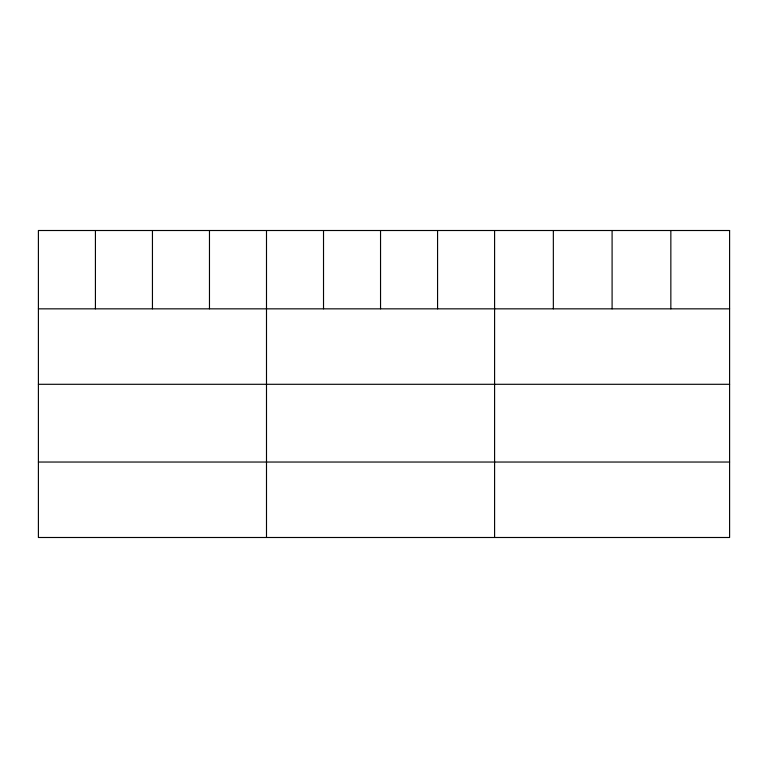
<?xml version="1.0" encoding="UTF-8"?>
<svg xmlns="http://www.w3.org/2000/svg" width="768" height="768" viewBox="0 0 768 768"><rect width="100%" height="100%" fill="white"/><g stroke="black" fill="none" stroke-linecap="round" stroke-linejoin="round"><path stroke-width="1.15" d="M38.4 308.842L729.6 308.842M38.4 384.298L729.6 384.298M38.4 462.038L729.6 462.038M670.848 230.506L670.848 308.842M612.096 230.506L612.096 308.842M553.344 230.506L553.344 308.842M494.592 230.506L494.592 537.494M437.568 230.506L437.568 308.842M380.544 230.506L380.544 308.842M323.52 230.506L323.52 308.842M266.496 230.506L266.496 537.494M209.472 230.506L209.472 308.842M152.448 230.506L152.448 308.842M95.424 230.506L95.424 308.842M729.6 230.506L38.4 230.506L38.4 537.494L729.6 537.494L729.6 230.506"/></g></svg>
